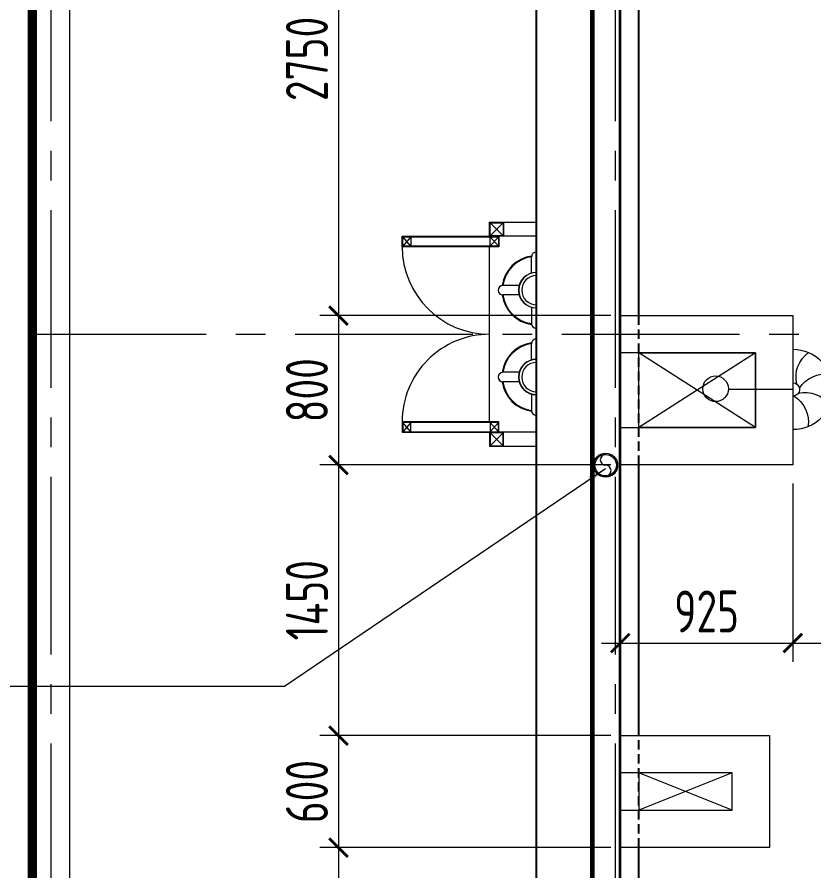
# Model space of a CAD drawing. Header units: millimetres. Extents: x -44713 to 26888, y -13000 to 43000.
# Drawn here: x -82 to 4188, y 13025 to 17599 of the extents above; entities that cross this region are included whole.
import ezdxf

# ---------------------------------------------------------------- set-up
doc = ezdxf.new("R2010")
doc.units = ezdxf.units.MM
doc.header["$MEASUREMENT"] = 0
doc.header["$PDMODE"] = 1
for name, pattern in [('1735 X DT-5BR-Grids$0$CENTER2', [28.575, 19.05, -3.175, 3.175, -3.175]), ('1735 X DT-5BR-Plot Limit$0$PHANTOM', [2.5, 1.25, -0.25, 0.25, -0.25, 0.25, -0.25]), ('1735 X DT-5BR-RFP$0$HIDDEN', [0.375, 0.25, -0.125])]:
    doc.linetypes.add(name, pattern=pattern)
for name, color, linetype in [('00-First Floor Projection', 1, 'Continuous'), ('1735 X DT-5BR-Plot Limit$0$Z- Plot', 1, '1735 X DT-5BR-Plot Limit$0$PHANTOM'), ('1735 X DT-5BR-Plot Limit$0$Z-BUILDING SETBACK', 150, '1735 X DT-5BR-Plot Limit$0$PHANTOM'), ('1735 X DT-5BR-RFP$0$0--STR UPSTAND', 253, 'Continuous')]:
    doc.layers.add(name, color=color, linetype=linetype)
for name, color, linetype, lineweight in [('05--TEXT-2', 2, 'Continuous', 25), ('07--DIM-2', 2, 'Continuous', 25), ('1735 X DT-5BR-FFP-Ext$0$06--LINE-0', 8, 'Continuous', 13), ('1735 X DT-5BR-Grids$0$03--GRID', 252, '1735 X DT-5BR-Grids$0$CENTER2', 5), ('1735 X DT-5BR-RFP$0$0-MEP', 251, 'Continuous', 20), ('1735 X DT-5BR-RFP$0$F--BLOCKWALL-1', 9, 'Continuous', 18), ('1735 X DT-5BR-RFP$0$F--BLOCKWALL-2', 2, 'Continuous', 25), ('1735 X DT-5BR-RFP$0$F--BLOCKWALL-3', 3, 'Continuous', 35), ('1735 X DT-5BR-RFP$0$G--STELWRK-0', 8, 'Continuous', 13), ('1735 X DT-5BR-RFP$0$L--STAIRS-0', 1, 'Continuous', 25), ('1735 X DT-5BR-RFP$0$X--OPENING ON SAME LVL', 1, 'Continuous', 15)]:
    doc.layers.add(name, color=color, linetype=linetype, lineweight=lineweight)
doc.styles.add('ISO', font='isocp2.shx', dxfattribs={"width": 0.8})
doc.dimstyles.new('1-100_AR', dxfattribs={"dimtxt": 225, "dimasz": 100, "dimexe": 100, "dimexo": 100, "dimgap": 0, "dimtad": 0, "dimdec": 0, "dimzin": 12, "dimdsep": 46, "dimtxsty": 'ISO', "dimblk": 'ARCHTICK', "dimcen": 100, "dimdle": 100, "dimclrd": 8, "dimclre": 9, "dimclrt": 2, "dimadec": 0, "dimazin": 0, "dimtfac": 1, "dimtdec": 0, "dimtmove": 0, "dimatfit": 2, "dimldrblk": 'ARCHTICK', "dimfxl": 1, "dimtvp": 0.75, "dimtolj": 1, "dimtzin": 12, "dimlwd": 9, "dimlwe": 9, "dimarcsym": 0})
doc.dimstyles.new('Copy of 1-100_AR LEADER', dxfattribs={"dimtxt": 200, "dimasz": 100, "dimexe": 100, "dimexo": 100, "dimgap": 0, "dimtad": 0, "dimdec": 0, "dimzin": 12, "dimdsep": 46, "dimtxsty": 'ISO', "dimcen": 150, "dimdle": 100, "dimclrd": 8, "dimclre": 9, "dimclrt": 2, "dimadec": 0, "dimazin": 0, "dimtfac": 1, "dimtdec": 0, "dimtmove": 0, "dimatfit": 2, "dimfxl": 1, "dimtvp": 0.75, "dimtolj": 1, "dimtzin": 12, "dimlwd": 9, "dimlwe": 9, "dimarcsym": 0})

# ---------------------------------------------------------------- blocks, each defined once
blk = doc.blocks.new('1735 X DT-5BR-RFP$0$A$C3C3423B4')
at = {"linetype": 'Continuous'}
blk.add_line((0, -215.2), (0, 215.2), dxfattribs=at)
for centre, radius, start, end in [((0, 0), 215.2, 270, 90), ((-79.8, 173.3), 162.6, 301.9247, 9.2396), ((66.1, 179), 162.6, 256.9247, 324.2396), ((0, 0), 35.9, 270, 90), ((179, -66.1), 162.6, 166.9247, 234.2396), ((173.3, 79.8), 162.6, 211.9247, 279.2396)]:
    blk.add_arc(centre, radius, start, end, dxfattribs=at)
blk = doc.blocks.new('1735 X DT-5BR-RFP$0$GAS INCLOSER')
at = {"layer": '1735 X DT-5BR-RFP$0$G--STELWRK-0'}
for p, q in [((234.6, -287.9, 0), (147.3, -287.9, 0)), ((418.3, -287.9, 0), (505.6, -287.9, 0)), ((700, -287.9, 0), (612.8, -287.9, 0)), ((883.7, -287.9, 0), (971, -287.9, 0)), ((301.1, -354.3, 0), (301.1, -441.6, 0)), ((351.9, -354.3, 0), (351.9, -441.6, 0)), ((766.5, -354.3, 0), (766.5, -441.6, 0)), ((817.3, -354.3, 0), (817.3, -441.6, 0)), ((-34.5, -509.5), (34.5, -440.5)), ((-34.5, -440.5), (34.5, -509.5)), ((1159.5, -509.5), (1090.5, -440.5)), ((1159.5, -440.5), (1090.5, -509.5)), ((40.5, -465.5), (90.5, -509.5)), ((90.5, -465.5), (40.5, -509.5)), ((1084.5, -465.5), (1034.5, -509.5)), ((1034.5, -465.5), (1084.5, -509.5)), ((1031.5, -512.5), (93.5, -512.5)), ((40.5, -934.5), (90.5, -978.5)), ((90.5, -934.5), (40.5, -978.5)), ((1084.5, -934.5), (1034.5, -978.5)), ((1034.5, -934.5), (1084.5, -978.5))]:
    blk.add_line(p, q, dxfattribs=at)
for points in [[(37.5, -262.5), (37.5, -512.5), (-37.5, -512.5), (-37.5, -262.5)], [(1087.5, -262.5), (1087.5, -512.5), (1162.5, -512.5), (1162.5, -262.5)]]:
    blk.add_lwpolyline(points, dxfattribs=at)
for points in [[(37.5, -512.5), (-37.5, -512.5), (-37.5, -437.5), (37.5, -437.5)], [(34.5, -509.5), (-34.5, -509.5), (-34.5, -440.5), (34.5, -440.5)], [(1087.5, -512.5), (1162.5, -512.5), (1162.5, -437.5), (1087.5, -437.5)], [(1090.5, -509.5), (1159.5, -509.5), (1159.5, -440.5), (1090.5, -440.5)], [(37.5, -462.5), (93.5, -462.5), (93.5, -981.5), (37.5, -981.5)], [(40.5, -509.5), (40.5, -465.5), (90.5, -465.5), (90.5, -509.5)], [(40.5, -465.5), (90.5, -465.5), (90.5, -978.5), (40.5, -978.5)], [(1087.5, -462.5), (1031.5, -462.5), (1031.5, -981.5), (1087.5, -981.5)], [(1084.5, -509.5), (1084.5, -465.5), (1034.5, -465.5), (1034.5, -509.5)], [(1084.5, -465.5), (1034.5, -465.5), (1034.5, -978.5), (1084.5, -978.5)], [(40.5, -978.5), (40.5, -934.5), (90.5, -934.5), (90.5, -978.5)], [(40.5, -934.5), (90.5, -934.5), (90.5, -978.5), (40.5, -978.5)], [(1084.5, -978.5), (1084.5, -934.5), (1034.5, -934.5), (1034.5, -978.5)], [(1084.5, -934.5), (1034.5, -934.5), (1034.5, -978.5), (1084.5, -978.5)]]:
    blk.add_lwpolyline(points, close=True, dxfattribs=at)
for centre, radius, start, end in [((147.3, -262.5, 0), 25.4, 180, 270), ((326.5, -262.5, 0), 95.3, 180, 0), ((326.5, -262.5, 0), 94.2, 180, 0), ((326.5, -262.5, 0), 78.3, 180, 0), ((505.6, -262.5, 0), 25.4, 270, 0), ((612.8, -262.5, 0), 25.4, 180, 270), ((791.9, -262.5, 0), 95.3, 180, 0), ((791.9, -262.5, 0), 94.2, 180, 0), ((791.9, -262.5, 0), 78.3, 180, 0), ((971, -262.5, 0), 25.4, 270, 0), ((326.5, -262.5, 0), 184.7, 187.8109, 262.1891), ((326.5, -262.5, 0), 180.9, 188.0693, 261.9307), ((326.5, -262.5, 0), 184.7, 277.8109, 352.1891), ((326.5, -262.5, 0), 180.9, 278.0693, 351.9307), ((791.9, -262.5, 0), 184.7, 187.8109, 262.1891), ((791.9, -262.5, 0), 180.9, 188.0693, 261.9307), ((791.9, -262.5, 0), 184.7, 277.8109, 352.1891), ((791.9, -262.5, 0), 180.9, 278.0693, 351.9307), ((326.5, -441.6, 0), 25.4, 180, 0), ((791.9, -441.6, 0), 25.4, 180, 0), ((93.5, -512.5), 469, 270, 0), ((1031.5, -512.5), 469, 180, 270)]:
    blk.add_arc(centre, radius, start, end, dxfattribs=at)
blk = doc.blocks.new('1735 X DT-5BR-RFP$0$P331-030UP')
at = {"linetype": 'Continuous'}
blk.add_circle((0, 0), 48, dxfattribs=at)
at = {"linetype": 'Continuous', "ltscale": 0.005}
blk.add_circle((0, 0), 43, dxfattribs=at)
at = {"linetype": 'Continuous'}
for centre, start, end in [((0, 21.5), 90, 270), ((0, -21.5), 270, 90)]:
    blk.add_arc(centre, 21.5, start, end, dxfattribs=at)
blk = doc.blocks.new('1735 X DT-5BR-RFP')
at = {"layer": '1735 X DT-5BR-RFP$0$0--STR UPSTAND', "linetype": '1735 X DT-5BR-RFP$0$HIDDEN', "ltscale": 200}
for p, q in [((3250, 15200), (3250, 16000)), ((3250, 13150), (3250, 13750))]:
    blk.add_line(p, q, dxfattribs=at)
at = {"layer": '1735 X DT-5BR-RFP$0$0--STR UPSTAND'}
for points in [[(3250, 16000), (3250, 18750)], [(3250, 13750), (3250, 15200)], [(3250, 9600), (3250, 13150)]]:
    blk.add_lwpolyline(points, dxfattribs=at)
at = {"layer": '1735 X DT-5BR-RFP$0$0-MEP'}
blk.add_line((4075, 15604.4), (3729.3, 15604.3), dxfattribs=at)
blk.add_circle((3660.6, 15607.8), 68.7, dxfattribs=at)
at = {"layer": '1735 X DT-5BR-RFP$0$F--BLOCKWALL-1'}
for points in [[(3150, 16000), (4075, 16000), (4075, 15200), (3150, 15200)], [(3150, 13750), (3950, 13750), (3950, 13150), (3150, 13150)]]:
    blk.add_lwpolyline(points, dxfattribs=at)
for points in [[(3150, 15400), (3875, 15400), (3875, 15800), (3150, 15800)], [(3250, 15800), (3875, 15800), (3875, 15400), (3250, 15400)], [(3750, 13550), (3150, 13550), (3150, 13350), (3750, 13350)], [(3250, 13350), (3750, 13350), (3750, 13550), (3250, 13550)]]:
    blk.add_lwpolyline(points, close=True, dxfattribs=at)
at = {"layer": '1735 X DT-5BR-RFP$0$F--BLOCKWALL-2'}
blk.add_lwpolyline([(3000, 20100), (2700, 20100), (2700, 7000), (7800, 7000), (7800, 9450)], dxfattribs=at)
at = {"layer": '1735 X DT-5BR-RFP$0$F--BLOCKWALL-3'}
blk.add_lwpolyline([(3150, 20950), (14850, 20950), (14850, 9600), (3150, 9600), (3150, 20100), (3000, 20100), (3000, 9450), (15000, 9450), (15000, 21100), (3000, 21100), (3000, 20950)], close=True, dxfattribs=at)
at = {"layer": '1735 X DT-5BR-RFP$0$X--OPENING ON SAME LVL', "ltscale": 1000}
for p, q in [((3875, 15800), (3250, 15400)), ((3875, 15400), (3250, 15800)), ((3750, 13350), (3250, 13550)), ((3750, 13550), (3250, 13350))]:
    blk.add_line(p, q, dxfattribs=at)
at = {"layer": '1735 X DT-5BR-RFP$0$0-MEP', "xscale": -1, "rotation": 180.0191774996391}
blk.add_blockref('1735 X DT-5BR-RFP$0$A$C3C3423B4', (4074.9, 15604.3), dxfattribs=at)
at = {"layer": '1735 X DT-5BR-RFP$0$0-MEP', "xscale": 1.34, "yscale": 1.34, "zscale": 1.34, "rotation": 180}
blk.add_blockref('1735 X DT-5BR-RFP$0$P331-030UP', (3071.5, 15198.3), dxfattribs=at)
at = {"layer": '1735 X DT-5BR-RFP$0$L--STAIRS-0', "rotation": 270}
blk.add_blockref('1735 X DT-5BR-RFP$0$GAS INCLOSER', (2962.5, 16462.5, 0), dxfattribs=at)
blk = doc.blocks.new('_ArchTick')
at = {"color": 0, "const_width": 0.15}
blk.add_lwpolyline([(-0.5, -0.5), (0.5, 0.5)], dxfattribs=at)
blk = doc.blocks.new('*D14')
at = {"layer": '07--DIM-2', "color": 8, "lineweight": 9, "transparency": 16777216}
blk.add_line((1639.8, 18850), (1639.8, 15900), dxfattribs=at)
at = {"layer": '07--DIM-2', "color": 9, "lineweight": 9, "transparency": 16777216}
for p, q in [((3100, 18750), (1539.8, 18750)), ((3100, 16000), (1539.8, 16000))]:
    blk.add_line(p, q, dxfattribs=at)
at = {"layer": 'Defpoints', "color": 0, "transparency": 16777216}
for p in [(3200, 18750), (1639.8, 16000), (3200, 16000)]:
    blk.add_point(p, dxfattribs=at)
at = {"layer": '07--DIM-2', "color": 8, "lineweight": 9, "transparency": 16777216, "xscale": 100, "yscale": 100, "zscale": 100}
for p, rotation in [((1639.8, 18750), 90), ((1639.8, 16000), 270)]:
    blk.add_blockref('_ArchTick', p, dxfattribs=dict(at, rotation=rotation))
at = {"layer": '07--DIM-2', "color": 2, "transparency": 16777216, "insert": (1471, 17375), "char_height": 225, "attachment_point": 5, "rotation": 90, "style": 'ISO'}
blk.add_mtext('\\A1;2750', dxfattribs=at)
blk = doc.blocks.new('*D15')
at = {"layer": '07--DIM-2', "color": 8, "lineweight": 9, "transparency": 16777216}
blk.add_line((1639.8, 16100), (1639.8, 15100), dxfattribs=at)
at = {"layer": '07--DIM-2', "color": 9, "lineweight": 9, "transparency": 16777216}
for p, q in [((3100, 16000), (1539.8, 16000)), ((3100, 15200), (1539.8, 15200))]:
    blk.add_line(p, q, dxfattribs=at)
at = {"layer": 'Defpoints', "color": 0, "transparency": 16777216}
for p in [(3200, 16000), (1639.8, 15200), (3200, 15200)]:
    blk.add_point(p, dxfattribs=at)
at = {"layer": '07--DIM-2', "color": 8, "lineweight": 9, "transparency": 16777216, "xscale": 100, "yscale": 100, "zscale": 100}
for p, rotation in [((1639.8, 16000), 90), ((1639.8, 15200), 270)]:
    blk.add_blockref('_ArchTick', p, dxfattribs=dict(at, rotation=rotation))
at = {"layer": '07--DIM-2', "color": 2, "transparency": 16777216, "insert": (1471, 15600), "char_height": 225, "attachment_point": 5, "rotation": 90, "style": 'ISO'}
blk.add_mtext('\\A1;800', dxfattribs=at)
blk = doc.blocks.new('*D16')
at = {"layer": '07--DIM-2', "color": 8, "lineweight": 9, "transparency": 16777216}
blk.add_line((1639.8, 15300), (1639.8, 13650), dxfattribs=at)
at = {"layer": '07--DIM-2', "color": 9, "lineweight": 9, "transparency": 16777216}
for p, q in [((3100, 15200), (1539.8, 15200)), ((3100, 13750), (1539.8, 13750))]:
    blk.add_line(p, q, dxfattribs=at)
at = {"layer": 'Defpoints', "color": 0, "transparency": 16777216}
for p in [(3200, 15200), (1639.8, 13750), (3200, 13750)]:
    blk.add_point(p, dxfattribs=at)
at = {"layer": '07--DIM-2', "color": 8, "lineweight": 9, "transparency": 16777216, "xscale": 100, "yscale": 100, "zscale": 100}
for p, rotation in [((1639.8, 15200), 90), ((1639.8, 13750), 270)]:
    blk.add_blockref('_ArchTick', p, dxfattribs=dict(at, rotation=rotation))
at = {"layer": '07--DIM-2', "color": 2, "transparency": 16777216, "insert": (1471, 14475), "char_height": 225, "attachment_point": 5, "rotation": 90, "style": 'ISO'}
blk.add_mtext('\\A1;1450', dxfattribs=at)
blk = doc.blocks.new('*D17')
at = {"layer": '07--DIM-2', "color": 8, "lineweight": 9, "transparency": 16777216}
blk.add_line((1639.8, 13850), (1639.8, 13050), dxfattribs=at)
at = {"layer": '07--DIM-2', "color": 9, "lineweight": 9, "transparency": 16777216}
for p, q in [((3100, 13750), (1539.8, 13750)), ((3100, 13150), (1539.8, 13150))]:
    blk.add_line(p, q, dxfattribs=at)
at = {"layer": 'Defpoints', "color": 0, "transparency": 16777216}
for p in [(3200, 13750), (1639.8, 13150), (3200, 13150)]:
    blk.add_point(p, dxfattribs=at)
at = {"layer": '07--DIM-2', "color": 8, "lineweight": 9, "transparency": 16777216, "xscale": 100, "yscale": 100, "zscale": 100}
for p, rotation in [((1639.8, 13750), 90), ((1639.8, 13150), 270)]:
    blk.add_blockref('_ArchTick', p, dxfattribs=dict(at, rotation=rotation))
at = {"layer": '07--DIM-2', "color": 2, "transparency": 16777216, "insert": (1471, 13450), "char_height": 225, "attachment_point": 5, "rotation": 90, "style": 'ISO'}
blk.add_mtext('\\A1;600', dxfattribs=at)
blk = doc.blocks.new('*D18')
at = {"layer": '07--DIM-2', "color": 8, "lineweight": 9, "transparency": 16777216}
blk.add_line((1639.8, 13250), (1639.8, 9500), dxfattribs=at)
at = {"layer": '07--DIM-2', "color": 9, "lineweight": 9, "transparency": 16777216}
for p, q in [((3100, 13150), (1539.8, 13150)), ((3050, 9600), (1539.8, 9600))]:
    blk.add_line(p, q, dxfattribs=at)
at = {"layer": 'Defpoints', "color": 0, "transparency": 16777216}
for p in [(3200, 13150), (1639.8, 9600), (3150, 9600)]:
    blk.add_point(p, dxfattribs=at)
at = {"layer": '07--DIM-2', "color": 8, "lineweight": 9, "transparency": 16777216, "xscale": 100, "yscale": 100, "zscale": 100}
for p, rotation in [((1639.8, 13150), 90), ((1639.8, 9600), 270)]:
    blk.add_blockref('_ArchTick', p, dxfattribs=dict(at, rotation=rotation))
at = {"layer": '07--DIM-2', "color": 2, "transparency": 16777216, "insert": (1358, 10623.2), "char_height": 225, "attachment_point": 5, "rotation": 90, "style": 'ISO'}
blk.add_mtext('\\A1;3550', dxfattribs=at)
blk = doc.blocks.new('*D23')
at = {"layer": '07--DIM-2', "color": 9, "lineweight": 9, "transparency": 16777216}
for p, q in [((3150, 15100), (3150, 14145.9)), ((4075, 15100), (4075, 14145.9))]:
    blk.add_line(p, q, dxfattribs=at)
at = {"layer": '07--DIM-2', "color": 8, "lineweight": 9, "transparency": 16777216}
blk.add_line((3050, 14245.9), (4175, 14245.9), dxfattribs=at)
at = {"layer": 'Defpoints', "color": 0, "transparency": 16777216}
for p in [(3150, 15200), (4075, 15200), (4075, 14245.9)]:
    blk.add_point(p, dxfattribs=at)
at = {"layer": '07--DIM-2', "color": 8, "lineweight": 9, "transparency": 16777216, "xscale": 100, "yscale": 100, "zscale": 100, "rotation": 180}
blk.add_blockref('_ArchTick', (3150, 14245.9), dxfattribs=at)
at = {"layer": '07--DIM-2', "color": 8, "lineweight": 9, "transparency": 16777216, "xscale": 100, "yscale": 100, "zscale": 100}
blk.add_blockref('_ArchTick', (4075, 14245.9), dxfattribs=at)
at = {"layer": '07--DIM-2', "color": 2, "transparency": 16777216, "insert": (3612.5, 14414.8), "char_height": 225, "attachment_point": 5, "style": 'ISO'}
blk.add_mtext('\\A1;925', dxfattribs=at)
blk = doc.blocks.new('*D24')
at = {"layer": '07--DIM-2', "color": 9, "lineweight": 9, "transparency": 16777216}
for p, q in [((5059.6, 15225), (5059.6, 14145.9)), ((4075, 15100), (4075, 14145.9))]:
    blk.add_line(p, q, dxfattribs=at)
at = {"layer": '07--DIM-2', "color": 8, "lineweight": 9, "transparency": 16777216}
blk.add_line((3975, 14245.9), (5159.6, 14245.9), dxfattribs=at)
at = {"layer": 'Defpoints', "color": 0, "transparency": 16777216}
for p in [(5059.6, 15325), (4075, 15200), (5059.6, 14245.9)]:
    blk.add_point(p, dxfattribs=at)
at = {"layer": '07--DIM-2', "color": 8, "lineweight": 9, "transparency": 16777216, "xscale": 100, "yscale": 100, "zscale": 100, "rotation": 180}
blk.add_blockref('_ArchTick', (4075, 14245.9), dxfattribs=at)
at = {"layer": '07--DIM-2', "color": 8, "lineweight": 9, "transparency": 16777216, "xscale": 100, "yscale": 100, "zscale": 100}
blk.add_blockref('_ArchTick', (5059.6, 14245.9), dxfattribs=at)
at = {"layer": '07--DIM-2', "color": 2, "transparency": 16777216, "insert": (4567.3, 14414.7), "char_height": 225, "attachment_point": 5, "style": 'ISO'}
blk.add_mtext('\\A1;985', dxfattribs=at)
blk = doc.blocks.new('1735 X DT-5BR-Grids')
at = {"layer": '1735 X DT-5BR-Grids$0$03--GRID', "ltscale": 50}
for p, q in [((100, -2960.853), (100, 33283.323)), ((3125, -2960.853), (3125, 33283.323)), ((-2878.651, 15899.999), (20742.863, 15899.999))]:
    blk.add_line(p, q, dxfattribs=at)
blk = doc.blocks.new('1735 X DT-5BR-Plot Limit')
at = {"layer": '1735 X DT-5BR-Plot Limit$0$Z- Plot', "color": 12, "ltscale": 500, "true_color": 0xdb0000, "const_width": 50}
blk.add_lwpolyline([(18000, 0), (0, 0), (0, 30000.001), (18000, 30000.001)], close=True, dxfattribs=at)
at = {"layer": '1735 X DT-5BR-Plot Limit$0$Z-BUILDING SETBACK', "ltscale": 500, "const_width": 25}
blk.add_lwpolyline([(15000, 3000), (3000, 3000), (3000, 27000.001), (15000, 27000.001)], close=True, dxfattribs=at)
blk = doc.blocks.new('1735 X DT-5BR-FFP-Ext')
at = {"layer": '1735 X DT-5BR-FFP-Ext$0$06--LINE-0'}
blk.add_line((0, 6400), (0, 30000), dxfattribs=at)
blk.add_lwpolyline([(200, 6400), (200, 29800), (18000, 29800), (18000, 1600), (17450, 1603.3), (17450, 303.3), (14850, 300), (14850, 200.3), (6400, 200.3)], dxfattribs=at)

msp = doc.modelspace()

# ---------------------------------------------------------------- block references
at = {"layer": '00-First Floor Projection'}
msp.add_blockref('1735 X DT-5BR-RFP', (0, 0), dxfattribs=at)

# ---------------------------------------------------------------- next in the draw order: block references
for name in ['1735 X DT-5BR-Plot Limit', '1735 X DT-5BR-FFP-Ext']:
    msp.add_blockref(name, (0, 0))
at = {"layer": '07--DIM-2'}
msp.add_blockref('1735 X DT-5BR-Grids', (0, 0), dxfattribs=at)

# ---------------------------------------------------------------- next in the draw order: dimensions: what is measured, and where the dimension line sits
for base, p1, p2, picture, middle in [((1639.8, 16000), (3200, 18750), (3200, 16000), '*D14', (1471, 17375)), ((1639.8, 15200), (3200, 16000), (3200, 15200), '*D15', (1471, 15600)), ((1639.8, 13750), (3200, 15200), (3200, 13750), '*D16', (1471, 14475)), ((1639.8, 13150), (3200, 13750), (3200, 13150), '*D17', (1471, 13450))]:
    dim = msp.add_linear_dim(base=base, p1=p1, p2=p2, angle=90, dimstyle='1-100_AR', override={"dimtmove": 1}, dxfattribs=at)
    dim.commit()
    dim.dimension.update_dxf_attribs({"geometry": picture, "text_midpoint": middle})
dim = msp.add_linear_dim(base=(5059.6, 14245.9), p1=(4075, 15200), p2=(5059.6, 15325), dimstyle='1-100_AR', override={"dimtmove": 1}, dxfattribs=at)
dim.commit()
dim.dimension.update_dxf_attribs({"geometry": '*D24', "text_midpoint": (4567.3, 14414.7)})
dim = msp.add_linear_dim(base=(4075, 14245.9), p1=(3150, 15200), p2=(4075, 15200), dimstyle='1-100_AR', dxfattribs=at)
dim.commit()
dim.dimension.update_dxf_attribs({"geometry": '*D23', "text_midpoint": (3612.5, 14414.8)})
dim = msp.add_linear_dim(base=(1639.8, 9600), p1=(3200, 13150), p2=(3150, 9600), angle=90, dimstyle='1-100_AR', override={"dimtmove": 1}, dxfattribs=at)
dim.commit()
dim.dimension.update_dxf_attribs({"geometry": '*D18', "text_midpoint": (1526.8, 10623.2), "dimtype": 160})

# ---------------------------------------------------------------- next in the draw order: leaders
at = {"layer": '05--TEXT-2'}
msp.add_leader([(3070, 15179.8), (1351.2, 14013.1), (-2888.7, 14013.1)], dimstyle='Copy of 1-100_AR LEADER', dxfattribs=at)

doc.saveas('drawing.dxf')
